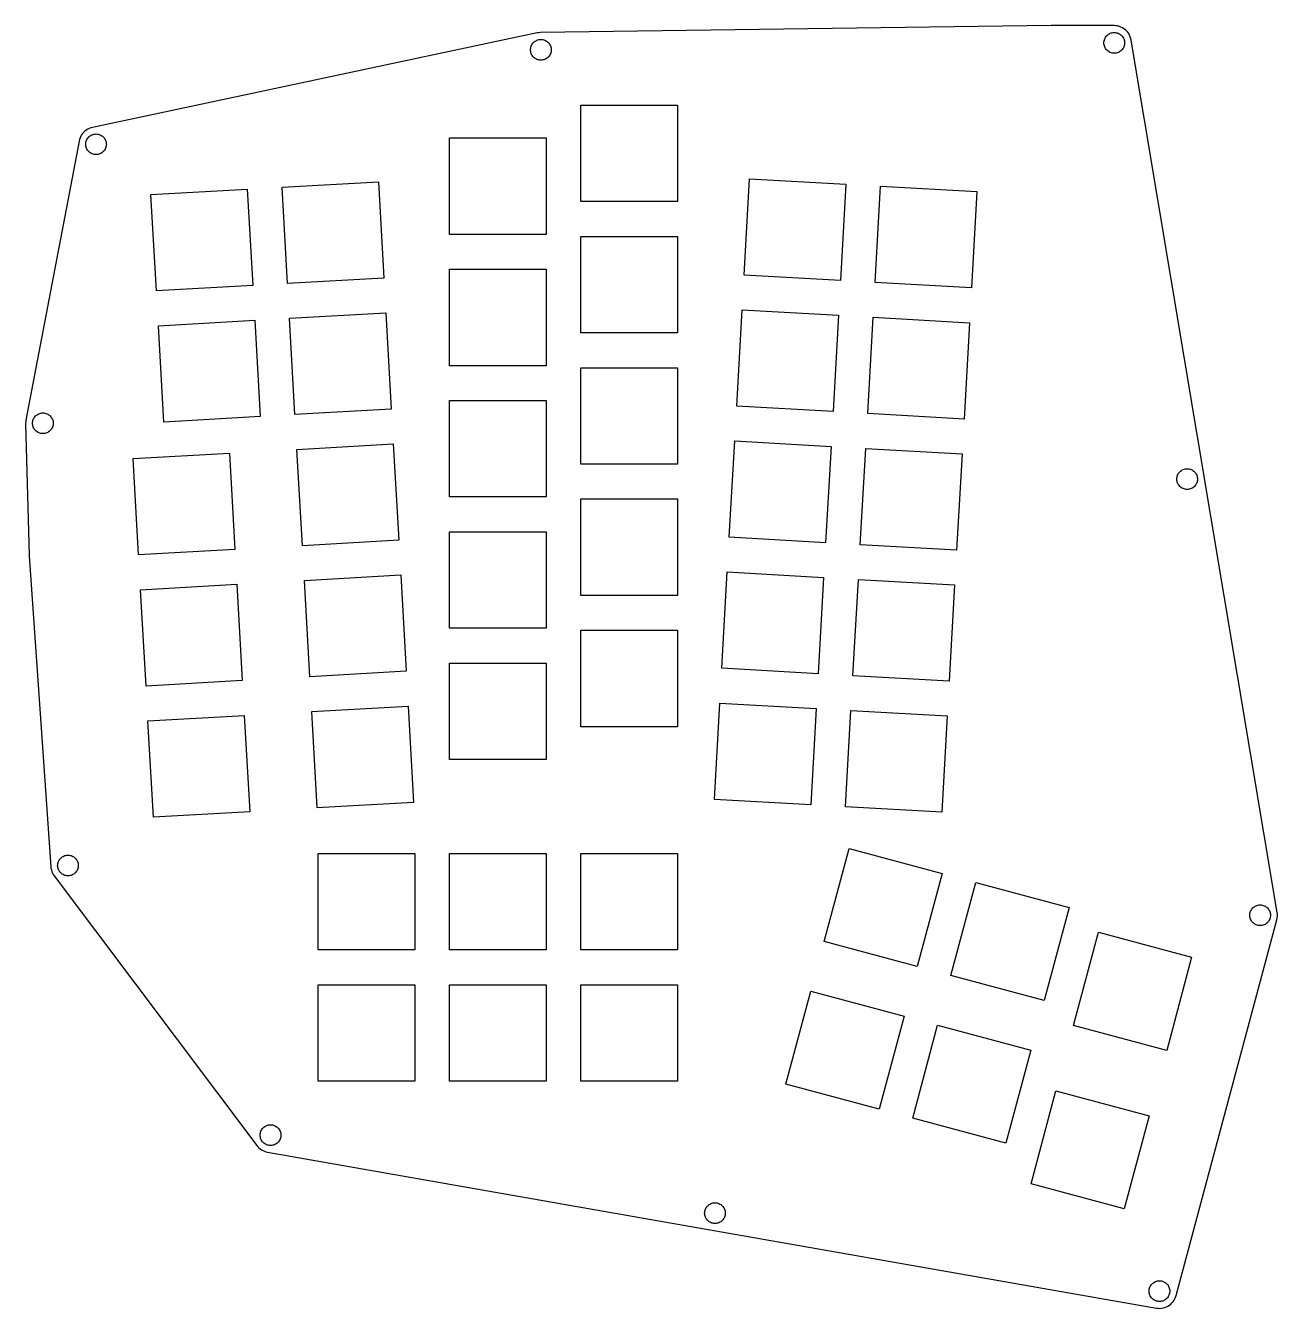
# Model space of a CAD drawing. Extents: x 0.05 to 1.94, y 5.73 to 7.67.
import ezdxf

# ---------------------------------------------------------------- set-up
doc = ezdxf.new("R2010")
doc.units = 0
doc.layers.get('0').update_dxf_attribs({"linetype": 'CONTINUOUS'})

msp = doc.modelspace()

# ---------------------------------------------------------------- linework, layer by layer
at = {"color": 7}
for points in [[(1.60232, 7.668689), (1.601967, 7.668687), (0.830484, 7.658233), (0.827941, 7.658074), (0.825426, 7.657667), (0.153029, 7.514849), (0.150568, 7.514199), (0.148183, 7.513312), (0.145895, 7.512197), (0.143727, 7.510863), (0.1417, 7.509324), (0.139833, 7.507595), (0.138143, 7.505692), (0.136647, 7.503632), (0.135359, 7.501437), (0.134292, 7.499127), (0.133456, 7.496723), (0.132858, 7.494249), (0.052534, 7.072629), (0.05216, 7.069862), (0.052083, 7.067071), (0.057311, 6.868335), (0.057365, 6.86721), (0.090093, 6.397584), (0.090386, 6.395107), (0.090913, 6.39267), (0.091672, 6.390295), (0.092654, 6.388003), (0.093851, 6.385816), (0.095251, 6.383753), (0.401411, 5.976208), (0.402973, 5.974321), (0.404706, 5.972589), (0.406593, 5.971027), (0.408619, 5.96965), (0.410765, 5.968469), (0.413012, 5.967495), (0.415342, 5.966736), (0.417732, 5.9662), (1.761291, 5.730453), (1.763844, 5.730134), (1.766416, 5.730068), (1.768982, 5.730257), (1.771517, 5.730698), (1.773996, 5.731387), (1.776395, 5.732318), (1.778691, 5.73348), (1.78086, 5.734864), (1.782883, 5.736454), (1.784738, 5.738237), (1.786409, 5.740194), (1.787878, 5.742306), (1.789132, 5.744553), (1.790158, 5.746913), (1.790946, 5.749362), (1.864012, 6.022049), (1.943154, 6.317413), (1.94373, 6.320135), (1.944012, 6.322903), (1.943997, 6.325685), (1.943685, 6.32845), (1.723145, 7.646944), (1.722586, 7.649496), (1.721773, 7.651979), (1.720716, 7.654368), (1.719425, 7.656639), (1.717912, 7.658769), (1.716194, 7.660737), (1.714287, 7.662523), (1.712211, 7.664109), (1.709987, 7.665479), (1.707636, 7.666619), (1.705183, 7.667518), (1.702653, 7.668167), (1.70007, 7.668558), (1.69746, 7.668689), (1.60232, 7.668689)], [(1.713085, 7.642648), (1.713085, 7.642648), (1.71301, 7.641116), (1.712785, 7.6396), (1.712413, 7.638112), (1.711896, 7.636668), (1.71124, 7.635282), (1.710452, 7.633967), (1.709539, 7.632735), (1.708509, 7.631599), (1.707373, 7.63057), (1.706141, 7.629656), (1.704826, 7.628868), (1.70344, 7.628212), (1.701996, 7.627696), (1.700509, 7.627323), (1.698992, 7.627098), (1.69746, 7.627023), (1.695929, 7.627098), (1.694412, 7.627323), (1.692925, 7.627696), (1.691481, 7.628212), (1.690095, 7.628868), (1.68878, 7.629656), (1.687548, 7.63057), (1.686412, 7.631599), (1.685382, 7.632735), (1.684469, 7.633967), (1.68368, 7.635282), (1.683025, 7.636668), (1.682508, 7.638112), (1.682136, 7.6396), (1.681911, 7.641116), (1.681835, 7.642648), (1.681911, 7.644179), (1.682136, 7.645696), (1.682508, 7.647183), (1.683025, 7.648627), (1.68368, 7.650013), (1.684469, 7.651329), (1.685382, 7.65256), (1.686412, 7.653696), (1.687548, 7.654726), (1.68878, 7.65564), (1.690095, 7.656428), (1.691481, 7.657083), (1.692925, 7.6576), (1.694412, 7.657973), (1.695929, 7.658198), (1.69746, 7.658273), (1.698992, 7.658198), (1.700509, 7.657973), (1.701996, 7.6576), (1.70344, 7.657083), (1.704826, 7.656428), (1.706141, 7.65564), (1.707373, 7.654726), (1.708509, 7.653696), (1.709539, 7.65256), (1.710452, 7.651329), (1.71124, 7.650013), (1.711896, 7.648627), (1.712413, 7.647183), (1.712785, 7.645696), (1.71301, 7.644179), (1.713085, 7.642648)], [(0.846462, 7.632194), (0.846462, 7.632194), (0.846386, 7.630663), (0.846162, 7.629146), (0.845789, 7.627658), (0.845272, 7.626215), (0.844617, 7.624829), (0.843828, 7.623513), (0.842915, 7.622282), (0.841885, 7.621146), (0.840749, 7.620116), (0.839518, 7.619202), (0.838202, 7.618414), (0.836816, 7.617758), (0.835372, 7.617242), (0.833885, 7.616869), (0.832368, 7.616644), (0.830837, 7.616569), (0.829305, 7.616644), (0.827788, 7.616869), (0.826301, 7.617242), (0.824857, 7.617758), (0.823471, 7.618414), (0.822156, 7.619202), (0.820924, 7.620116), (0.819788, 7.621146), (0.818758, 7.622282), (0.817845, 7.623513), (0.817057, 7.624829), (0.816401, 7.626215), (0.815885, 7.627658), (0.815512, 7.629146), (0.815287, 7.630663), (0.815212, 7.632194), (0.815287, 7.633726), (0.815512, 7.635242), (0.815885, 7.63673), (0.816401, 7.638174), (0.817057, 7.63956), (0.817845, 7.640875), (0.818758, 7.642106), (0.819788, 7.643243), (0.820924, 7.644272), (0.822156, 7.645186), (0.823471, 7.645974), (0.824857, 7.64663), (0.826301, 7.647146), (0.827788, 7.647519), (0.829305, 7.647744), (0.830837, 7.647819), (0.832368, 7.647744), (0.833885, 7.647519), (0.835372, 7.647146), (0.836816, 7.64663), (0.838202, 7.645974), (0.839518, 7.645186), (0.840749, 7.644272), (0.841885, 7.643243), (0.842915, 7.642106), (0.843828, 7.640875), (0.844617, 7.63956), (0.845272, 7.638174), (0.845789, 7.63673), (0.846162, 7.635242), (0.846386, 7.633726), (0.846462, 7.632194)], [(1.037132, 7.548637), (1.037132, 7.402804), (0.891298, 7.402804), (0.891298, 7.548637), (1.037132, 7.548637)], [(0.174064, 7.489375), (0.174064, 7.489375), (0.173989, 7.487844), (0.173764, 7.486327), (0.173392, 7.48484), (0.172875, 7.483396), (0.172219, 7.48201), (0.171431, 7.480695), (0.170518, 7.479463), (0.169488, 7.478327), (0.168352, 7.477297), (0.16712, 7.476384), (0.165805, 7.475595), (0.164419, 7.47494), (0.162975, 7.474423), (0.161488, 7.474051), (0.159971, 7.473826), (0.158439, 7.47375), (0.156908, 7.473826), (0.155391, 7.474051), (0.153904, 7.474423), (0.15246, 7.47494), (0.151074, 7.475595), (0.149759, 7.476384), (0.148527, 7.477297), (0.147391, 7.478327), (0.146361, 7.479463), (0.145448, 7.480695), (0.144659, 7.48201), (0.144004, 7.483396), (0.143487, 7.48484), (0.143115, 7.486327), (0.14289, 7.487844), (0.142814, 7.489375), (0.14289, 7.490907), (0.143115, 7.492424), (0.143487, 7.493911), (0.144004, 7.495355), (0.144659, 7.496741), (0.145448, 7.498056), (0.146361, 7.499288), (0.147391, 7.500424), (0.148527, 7.501454), (0.149759, 7.502367), (0.151074, 7.503155), (0.15246, 7.503811), (0.153904, 7.504328), (0.155391, 7.5047), (0.156908, 7.504925), (0.158439, 7.505), (0.159971, 7.504925), (0.161488, 7.5047), (0.162975, 7.504328), (0.164419, 7.503811), (0.165805, 7.503155), (0.16712, 7.502367), (0.168352, 7.501454), (0.169488, 7.500424), (0.170518, 7.499288), (0.171431, 7.498056), (0.172219, 7.496741), (0.172875, 7.495355), (0.173392, 7.493911), (0.173764, 7.492424), (0.173989, 7.490907), (0.174064, 7.489375)], [(0.838694, 7.499028), (0.838694, 7.353195), (0.692861, 7.353195), (0.692861, 7.499028), (0.838694, 7.499028)], [(0.585221, 7.432819), (0.593489, 7.287221), (0.44789, 7.278953), (0.439622, 7.424552), (0.585221, 7.432819)], [(1.291906, 7.429081), (1.283638, 7.283483), (1.13804, 7.29175), (1.146307, 7.437349), (1.291906, 7.429081)], [(1.490024, 7.417831), (1.481757, 7.272233), (1.336158, 7.2805), (1.344426, 7.426099), (1.490024, 7.417831)], [(0.387103, 7.421569), (0.39537, 7.275971), (0.249772, 7.267703), (0.241504, 7.413302), (0.387103, 7.421569)], [(1.037132, 7.3502), (1.037132, 7.204367), (0.891298, 7.204367), (0.891298, 7.3502), (1.037132, 7.3502)], [(0.838694, 7.30059), (0.838694, 7.154757), (0.692861, 7.154757), (0.692861, 7.30059), (0.838694, 7.30059)], [(0.596471, 7.234701), (0.604739, 7.089102), (0.45914, 7.080834), (0.450872, 7.226433), (0.596471, 7.234701)], [(1.280656, 7.230963), (1.272388, 7.085364), (1.12679, 7.093632), (1.135057, 7.239231), (1.280656, 7.230963)], [(0.398353, 7.223451), (0.40662, 7.077852), (0.261022, 7.069585), (0.252754, 7.215183), (0.398353, 7.223451)], [(1.478774, 7.219713), (1.470507, 7.074114), (1.324908, 7.082382), (1.333176, 7.227981), (1.478774, 7.219713)], [(1.037132, 7.151762), (1.037132, 7.005929), (0.891298, 7.005929), (0.891298, 7.151762), (1.037132, 7.151762)], [(0.838694, 7.102153), (0.838694, 6.95632), (0.692861, 6.95632), (0.692861, 7.102153), (0.838694, 7.102153)], [(0.093741, 7.067755), (0.093741, 7.067755), (0.093666, 7.066224), (0.093441, 7.064707), (0.093068, 7.06322), (0.092552, 7.061776), (0.091896, 7.06039), (0.091108, 7.059075), (0.090194, 7.057843), (0.089165, 7.056707), (0.088028, 7.055677), (0.086797, 7.054764), (0.085482, 7.053975), (0.084095, 7.05332), (0.082652, 7.052803), (0.081164, 7.052431), (0.079648, 7.052206), (0.078116, 7.05213), (0.076584, 7.052206), (0.075068, 7.052431), (0.07358, 7.052803), (0.072137, 7.05332), (0.07075, 7.053975), (0.069435, 7.054764), (0.068204, 7.055677), (0.067067, 7.056707), (0.066038, 7.057843), (0.065124, 7.059075), (0.064336, 7.06039), (0.06368, 7.061776), (0.063164, 7.06322), (0.062791, 7.064707), (0.062566, 7.066224), (0.062491, 7.067755), (0.062566, 7.069287), (0.062791, 7.070804), (0.063164, 7.072291), (0.06368, 7.073735), (0.064336, 7.075121), (0.065124, 7.076436), (0.066038, 7.077668), (0.067067, 7.078804), (0.068204, 7.079834), (0.069435, 7.080747), (0.07075, 7.081535), (0.072137, 7.082191), (0.07358, 7.082708), (0.075068, 7.08308), (0.076584, 7.083305), (0.078116, 7.08338), (0.079648, 7.083305), (0.081164, 7.08308), (0.082652, 7.082708), (0.084095, 7.082191), (0.085482, 7.081535), (0.086797, 7.080747), (0.088028, 7.079834), (0.089165, 7.078804), (0.090194, 7.077668), (0.091108, 7.076436), (0.091896, 7.075121), (0.092552, 7.073735), (0.093068, 7.072291), (0.093441, 7.070804), (0.093666, 7.069287), (0.093741, 7.067755)], [(1.269406, 7.032845), (1.261138, 6.887246), (1.11554, 6.895514), (1.123807, 7.041112), (1.269406, 7.032845)], [(0.360073, 7.02252), (0.368341, 6.876921), (0.222742, 6.868654), (0.214474, 7.014252), (0.360073, 7.02252)], [(0.607721, 7.036583), (0.615989, 6.890984), (0.47039, 6.882716), (0.462122, 7.028315), (0.607721, 7.036583)], [(1.467524, 7.021595), (1.459257, 6.875996), (1.313658, 6.884264), (1.321926, 7.029862), (1.467524, 7.021595)], [(1.823355, 6.983401), (1.823355, 6.983401), (1.82328, 6.981869), (1.823055, 6.980352), (1.822682, 6.978865), (1.822166, 6.977421), (1.82151, 6.976035), (1.820722, 6.97472), (1.819809, 6.973488), (1.818779, 6.972352), (1.817643, 6.971322), (1.816411, 6.970409), (1.815096, 6.969621), (1.81371, 6.968965), (1.812266, 6.968448), (1.810779, 6.968076), (1.809262, 6.967851), (1.80773, 6.967776), (1.806199, 6.967851), (1.804682, 6.968076), (1.803195, 6.968448), (1.801751, 6.968965), (1.800365, 6.969621), (1.79905, 6.970409), (1.797818, 6.971322), (1.796682, 6.972352), (1.795652, 6.973488), (1.794739, 6.97472), (1.79395, 6.976035), (1.793295, 6.977421), (1.792778, 6.978865), (1.792406, 6.980352), (1.792181, 6.981869), (1.792105, 6.983401), (1.792181, 6.984932), (1.792406, 6.986449), (1.792778, 6.987936), (1.793295, 6.98938), (1.79395, 6.990766), (1.794739, 6.992081), (1.795652, 6.993313), (1.796682, 6.994449), (1.797818, 6.995479), (1.79905, 6.996392), (1.800365, 6.997181), (1.801751, 6.997836), (1.803195, 6.998353), (1.804682, 6.998725), (1.806199, 6.99895), (1.80773, 6.999026), (1.809262, 6.99895), (1.810779, 6.998725), (1.812266, 6.998353), (1.81371, 6.997836), (1.815096, 6.997181), (1.816411, 6.996392), (1.817643, 6.995479), (1.818779, 6.994449), (1.819809, 6.993313), (1.820722, 6.992081), (1.82151, 6.990766), (1.822166, 6.98938), (1.822682, 6.987936), (1.823055, 6.986449), (1.82328, 6.984932), (1.823355, 6.983401)], [(1.037132, 6.953325), (1.037132, 6.807492), (0.891298, 6.807492), (0.891298, 6.953325), (1.037132, 6.953325)], [(0.838694, 6.903715), (0.838694, 6.757882), (0.692861, 6.757882), (0.692861, 6.903715), (0.838694, 6.903715)], [(0.371323, 6.824402), (0.379591, 6.678803), (0.233992, 6.670535), (0.225724, 6.816134), (0.371323, 6.824402)], [(0.618971, 6.838464), (0.627239, 6.692865), (0.48164, 6.684598), (0.473372, 6.830197), (0.618971, 6.838464)], [(1.258156, 6.834726), (1.249888, 6.689127), (1.10429, 6.697395), (1.112557, 6.842994), (1.258156, 6.834726)], [(1.456274, 6.823476), (1.448007, 6.677877), (1.302408, 6.686145), (1.310676, 6.831744), (1.456274, 6.823476)], [(1.037132, 6.754887), (1.037132, 6.609054), (0.891298, 6.609054), (0.891298, 6.754887), (1.037132, 6.754887)], [(0.838694, 6.705278), (0.838694, 6.559445), (0.692861, 6.559445), (0.692861, 6.705278), (0.838694, 6.705278)], [(0.630221, 6.640346), (0.638489, 6.494747), (0.49289, 6.486479), (0.484622, 6.632078), (0.630221, 6.640346)], [(1.246906, 6.636608), (1.238638, 6.491009), (1.09304, 6.499277), (1.101307, 6.644876), (1.246906, 6.636608)], [(1.445025, 6.625358), (1.436757, 6.479759), (1.291158, 6.488027), (1.299426, 6.633626), (1.445025, 6.625358)], [(0.382573, 6.626283), (0.390841, 6.480685), (0.245242, 6.472417), (0.236974, 6.618016), (0.382573, 6.626283)], [(0.640257, 6.417544), (0.640257, 6.27171), (0.494423, 6.27171), (0.494423, 6.417544), (0.640257, 6.417544)], [(0.838694, 6.417544), (0.838694, 6.27171), (0.692861, 6.27171), (0.692861, 6.417544), (0.838694, 6.417544)], [(1.037132, 6.417544), (1.037132, 6.27171), (0.891298, 6.27171), (0.891298, 6.417544), (1.037132, 6.417544)], [(1.437544, 6.387456), (1.3998, 6.246592), (1.258936, 6.284337), (1.29668, 6.425201), (1.437544, 6.387456)], [(0.131697, 6.399394), (0.131697, 6.399394), (0.131622, 6.397863), (0.131397, 6.396346), (0.131024, 6.394858), (0.130508, 6.393415), (0.129852, 6.392029), (0.129064, 6.390713), (0.12815, 6.389482), (0.127121, 6.388346), (0.125984, 6.387316), (0.124753, 6.386402), (0.123438, 6.385614), (0.122051, 6.384958), (0.120608, 6.384442), (0.11912, 6.384069), (0.117604, 6.383844), (0.116072, 6.383769), (0.114541, 6.383844), (0.113024, 6.384069), (0.111536, 6.384442), (0.110093, 6.384958), (0.108706, 6.385614), (0.107391, 6.386402), (0.10616, 6.387316), (0.105023, 6.388346), (0.103994, 6.389482), (0.10308, 6.390713), (0.102292, 6.392029), (0.101636, 6.393415), (0.10112, 6.394858), (0.100747, 6.396346), (0.100522, 6.397863), (0.100447, 6.399394), (0.100522, 6.400926), (0.100747, 6.402442), (0.10112, 6.40393), (0.101636, 6.405374), (0.102292, 6.40676), (0.10308, 6.408075), (0.103994, 6.409306), (0.105023, 6.410443), (0.10616, 6.411472), (0.107391, 6.412386), (0.108706, 6.413174), (0.110093, 6.41383), (0.111536, 6.414346), (0.113024, 6.414719), (0.114541, 6.414944), (0.116072, 6.415019), (0.117604, 6.414944), (0.11912, 6.414719), (0.120608, 6.414346), (0.122051, 6.41383), (0.123438, 6.413174), (0.124753, 6.412386), (0.125984, 6.411472), (0.127121, 6.410443), (0.12815, 6.409306), (0.129064, 6.408075), (0.129852, 6.40676), (0.130508, 6.405374), (0.131024, 6.40393), (0.131397, 6.402442), (0.131622, 6.400926), (0.131697, 6.399394)], [(1.62922, 6.336097), (1.591476, 6.195233), (1.450611, 6.232977), (1.488356, 6.373841), (1.62922, 6.336097)], [(1.933625, 6.324154), (1.933625, 6.324154), (1.93355, 6.322622), (1.933325, 6.321105), (1.932952, 6.319618), (1.932436, 6.318174), (1.93178, 6.316788), (1.930992, 6.315473), (1.930078, 6.314241), (1.929049, 6.313105), (1.927913, 6.312075), (1.926681, 6.311162), (1.925366, 6.310374), (1.92398, 6.309718), (1.922536, 6.309201), (1.921048, 6.308829), (1.919532, 6.308604), (1.918, 6.308529), (1.916469, 6.308604), (1.914952, 6.308829), (1.913464, 6.309201), (1.912021, 6.309718), (1.910635, 6.310374), (1.909319, 6.311162), (1.908088, 6.312075), (1.906952, 6.313105), (1.905922, 6.314241), (1.905008, 6.315473), (1.90422, 6.316788), (1.903565, 6.318174), (1.903048, 6.319618), (1.902675, 6.321105), (1.90245, 6.322622), (1.902375, 6.324154), (1.90245, 6.325685), (1.902675, 6.327202), (1.903048, 6.328689), (1.903565, 6.330133), (1.90422, 6.331519), (1.905008, 6.332834), (1.905922, 6.334066), (1.906952, 6.335202), (1.908088, 6.336232), (1.909319, 6.337145), (1.910635, 6.337934), (1.912021, 6.338589), (1.913464, 6.339106), (1.914952, 6.339478), (1.916469, 6.339703), (1.918, 6.339779), (1.919532, 6.339703), (1.921048, 6.339478), (1.922536, 6.339106), (1.92398, 6.338589), (1.925366, 6.337934), (1.926681, 6.337145), (1.927913, 6.336232), (1.929049, 6.335202), (1.930078, 6.334066), (1.930992, 6.332834), (1.93178, 6.331519), (1.932436, 6.330133), (1.932952, 6.328689), (1.933325, 6.327202), (1.93355, 6.325685), (1.933625, 6.324154)], [(1.814476, 6.260778), (1.776732, 6.119914), (1.635867, 6.157658), (1.673612, 6.298523), (1.814476, 6.260778)], [(0.640257, 6.219106), (0.640257, 6.073273), (0.494423, 6.073273), (0.494423, 6.219106), (0.640257, 6.219106)], [(0.838694, 6.219106), (0.838694, 6.073273), (0.692861, 6.073273), (0.692861, 6.219106), (0.838694, 6.219106)], [(1.037132, 6.219106), (1.037132, 6.073273), (0.891298, 6.073273), (0.891298, 6.219106), (1.037132, 6.219106)], [(1.379765, 6.171821), (1.34202, 6.030957), (1.201156, 6.068701), (1.238901, 6.209565), (1.379765, 6.171821)], [(1.571441, 6.120462), (1.533696, 5.979597), (1.392832, 6.017342), (1.430577, 6.158206), (1.571441, 6.120462)], [(1.750277, 6.021183), (1.712532, 5.880319), (1.571668, 5.918063), (1.609413, 6.058928), (1.750277, 6.021183)], [(0.437857, 5.99185), (0.437782, 5.990318), (0.437557, 5.988801), (0.437185, 5.987314), (0.436668, 5.98587), (0.436013, 5.984484), (0.435224, 5.983169), (0.434311, 5.981937), (0.433281, 5.980801), (0.432145, 5.979771), (0.430913, 5.978858), (0.429598, 5.97807), (0.428212, 5.977414), (0.426768, 5.976898), (0.425281, 5.976525), (0.423764, 5.9763), (0.422232, 5.976225), (0.420701, 5.9763), (0.419184, 5.976525), (0.417697, 5.976898), (0.416253, 5.977414), (0.414867, 5.97807), (0.413552, 5.978858), (0.41232, 5.979771), (0.411184, 5.980801), (0.410154, 5.981937), (0.409241, 5.983169), (0.408452, 5.984484), (0.407797, 5.98587), (0.40728, 5.987314), (0.406908, 5.988801), (0.406683, 5.990318), (0.406607, 5.99185), (0.406683, 5.993381), (0.406908, 5.994898), (0.40728, 5.996385), (0.407797, 5.997829), (0.408452, 5.999215), (0.409241, 6.000531), (0.410154, 6.001762), (0.411184, 6.002898), (0.41232, 6.003928), (0.413552, 6.004841), (0.414867, 6.00563), (0.416253, 6.006285), (0.417697, 6.006802), (0.419184, 6.007175), (0.420701, 6.0074), (0.422232, 6.007475), (0.423764, 6.0074), (0.425281, 6.007175), (0.426768, 6.006802), (0.428212, 6.006285), (0.429598, 6.00563), (0.430913, 6.004841), (0.432145, 6.003928), (0.433281, 6.002898), (0.434311, 6.001762), (0.435224, 6.000531), (0.436013, 5.999215), (0.436668, 5.997829), (0.437185, 5.996385), (0.437557, 5.994898), (0.437782, 5.993381), (0.437857, 5.99185)], [(1.109637, 5.873976), (1.109562, 5.872445), (1.109337, 5.870928), (1.108964, 5.86944), (1.108448, 5.867997), (1.107792, 5.866611), (1.107004, 5.865295), (1.10609, 5.864064), (1.10506, 5.862928), (1.103924, 5.861898), (1.102693, 5.860984), (1.101377, 5.860196), (1.099991, 5.859541), (1.098548, 5.859024), (1.09706, 5.858651), (1.095543, 5.858426), (1.094012, 5.858351), (1.09248, 5.858426), (1.090964, 5.858651), (1.089476, 5.859024), (1.088032, 5.859541), (1.086646, 5.860196), (1.085331, 5.860984), (1.0841, 5.861898), (1.082963, 5.862928), (1.081934, 5.864064), (1.08102, 5.865295), (1.080232, 5.866611), (1.079576, 5.867997), (1.07906, 5.86944), (1.078687, 5.870928), (1.078462, 5.872445), (1.078387, 5.873976), (1.078462, 5.875508), (1.078687, 5.877024), (1.07906, 5.878512), (1.079576, 5.879956), (1.080232, 5.881342), (1.08102, 5.882657), (1.081934, 5.883889), (1.082963, 5.885025), (1.0841, 5.886054), (1.085331, 5.886968), (1.086646, 5.887756), (1.088032, 5.888412), (1.089476, 5.888928), (1.090964, 5.889301), (1.09248, 5.889526), (1.094012, 5.889601), (1.095543, 5.889526), (1.09706, 5.889301), (1.098548, 5.888928), (1.099991, 5.888412), (1.101377, 5.887756), (1.102693, 5.886968), (1.103924, 5.886054), (1.10506, 5.885025), (1.10609, 5.883889), (1.107004, 5.882657), (1.107792, 5.881342), (1.108448, 5.879956), (1.108964, 5.878512), (1.109337, 5.877024), (1.109562, 5.875508), (1.109637, 5.873976)], [(1.781416, 5.756102), (1.781341, 5.754571), (1.781116, 5.753054), (1.780743, 5.751567), (1.780227, 5.750123), (1.779571, 5.748737), (1.778783, 5.747422), (1.77787, 5.74619), (1.77684, 5.745054), (1.775704, 5.744024), (1.774472, 5.743111), (1.773157, 5.742322), (1.771771, 5.741667), (1.770327, 5.74115), (1.76884, 5.740778), (1.767323, 5.740553), (1.765791, 5.740477), (1.76426, 5.740553), (1.762743, 5.740778), (1.761256, 5.74115), (1.759812, 5.741667), (1.758426, 5.742322), (1.757111, 5.743111), (1.755879, 5.744024), (1.754743, 5.745054), (1.753713, 5.74619), (1.7528, 5.747422), (1.752011, 5.748737), (1.751356, 5.750123), (1.750839, 5.751567), (1.750467, 5.753054), (1.750242, 5.754571), (1.750166, 5.756102), (1.750242, 5.757634), (1.750467, 5.759151), (1.750839, 5.760638), (1.751356, 5.762082), (1.752011, 5.763468), (1.7528, 5.764783), (1.753713, 5.766015), (1.754743, 5.767151), (1.755879, 5.768181), (1.757111, 5.769094), (1.758426, 5.769883), (1.759812, 5.770538), (1.761256, 5.771055), (1.762743, 5.771427), (1.76426, 5.771652), (1.765791, 5.771727), (1.767323, 5.771652), (1.76884, 5.771427), (1.770327, 5.771055), (1.771771, 5.770538), (1.773157, 5.769883), (1.774472, 5.769094), (1.775704, 5.768181), (1.77684, 5.767151), (1.77787, 5.766015), (1.778783, 5.764783), (1.779571, 5.763468), (1.780227, 5.762082), (1.780743, 5.760638), (1.781116, 5.759151), (1.781341, 5.757634), (1.781416, 5.756102)]]:
    msp.add_lwpolyline(points, close=True, dxfattribs=at)

doc.saveas('drawing.dxf')
